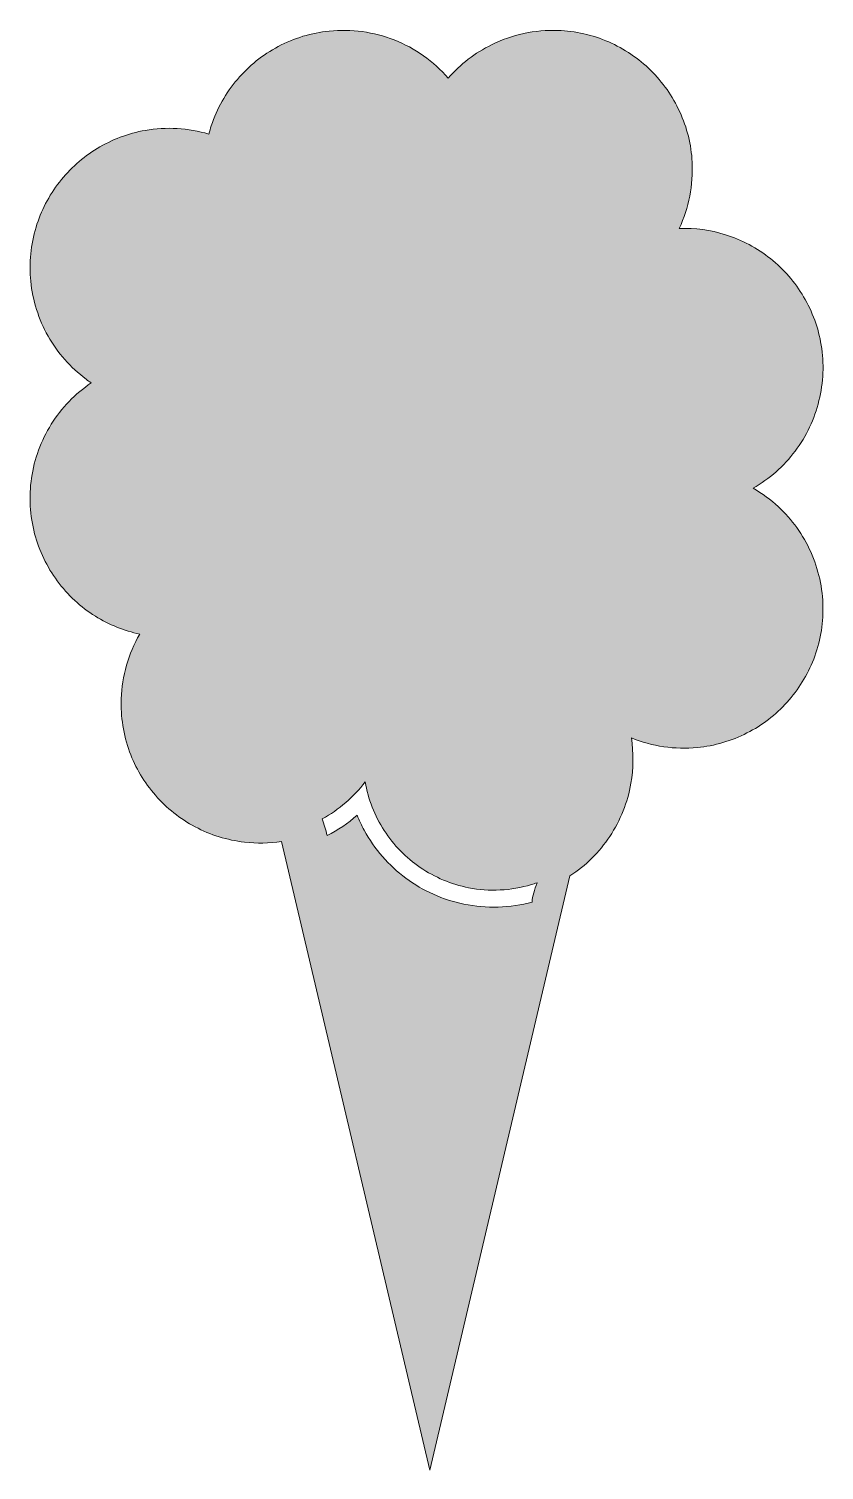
# Model space of a CAD drawing. Header units: inches. Extents: x 0 to 56, y 0 to 102.
import ezdxf

# ---------------------------------------------------------------- set-up
doc = ezdxf.new("R2010")
doc.units = ezdxf.units.IN
doc.header["$MEASUREMENT"] = 0
doc.layers.add('Layer 1', color=7, linetype='Continuous')

msp = doc.modelspace()

# ---------------------------------------------------------------- hatches: boundary and pattern name
at = {"layer": 'Layer 1', "true_color": 0xd94d7f}
h = msp.add_hatch(color=243, dxfattribs=at)
h.dxf.hatch_style = 2
edge = h.paths.add_edge_path()
edge.add_spline(control_points=[(54, 71.91), (54.8, 72.97), (55.37, 74.18), (55.68, 75.47), (56, 76.75), (56.05, 78.09), (55.84, 79.39), (55.64, 80.59), (55.22, 81.76), (54.6, 82.8), (53.99, 83.83), (53.19, 84.74), (52.26, 85.49), (51.32, 86.24), (50.24, 86.82), (49.09, 87.18), (48.04, 87.51), (46.93, 87.66), (45.82, 87.62), (46.5, 89.08), (46.81, 90.69), (46.73, 92.3), (46.67, 93.53), (46.37, 94.74), (45.85, 95.86), (45.35, 96.95), (44.65, 97.94), (43.8, 98.78), (42.95, 99.62), (41.94, 100.3), (40.84, 100.78), (39.71, 101.28), (38.48, 101.55), (37.25, 101.59), (35.64, 101.65), (34.02, 101.3), (32.57, 100.58), (31.41, 100.01), (30.37, 99.2), (29.52, 98.23), (28.48, 99.41), (27.17, 100.35), (25.7, 100.92), (24.25, 101.49), (22.67, 101.71), (21.12, 101.55), (19.86, 101.42), (18.63, 101.05), (17.52, 100.46), (16.42, 99.88), (15.44, 99.09), (14.63, 98.14), (13.81, 97.18), (13.19, 96.07), (12.79, 94.87), (12.73, 94.68), (12.67, 94.48), (12.62, 94.28), (11.17, 94.71), (9.62, 94.8), (8.13, 94.54), (6.93, 94.33), (5.77, 93.89), (4.73, 93.26), (3.71, 92.64), (2.81, 91.83), (2.07, 90.89), (1.33, 89.94), (0.77, 88.86), (0.42, 87.7), (0.05, 86.48), (-0.08, 85.18), (0.05, 83.9), (0.18, 82.54), (0.6, 81.22), (1.27, 80.03), (1.94, 78.84), (2.86, 77.8), (3.95, 76.99), (4.07, 76.9), (4.19, 76.81), (4.32, 76.72), (3.19, 75.96), (2.22, 74.96), (1.5, 73.8), (0.77, 72.65), (0.3, 71.35), (0.1, 70), (-0.09, 68.7), (-0.01, 67.35), (0.32, 66.08), (0.64, 64.88), (1.19, 63.74), (1.92, 62.75), (2.65, 61.76), (3.57, 60.91), (4.61, 60.26), (5.57, 59.66), (6.64, 59.23), (7.74, 58.99), (6.94, 57.61), (6.49, 56.03), (6.43, 54.44), (6.39, 53.17), (6.59, 51.89), (7.03, 50.69), (7.44, 49.57), (8.06, 48.52), (8.85, 47.62), (9.64, 46.72), (10.59, 45.96), (11.65, 45.4), (12.73, 44.82), (13.91, 44.46), (15.13, 44.32), (16, 44.22), (16.88, 44.23), (17.75, 44.37), (17.75, 44.37), (28.21, 0), (28.21, 0), (28.21, 0), (38.1, 41.93), (38.1, 41.93), (39.22, 42.66), (40.18, 43.62), (40.92, 44.72), (41.67, 45.85), (42.18, 47.13), (42.41, 48.47), (42.59, 49.52), (42.6, 50.61), (42.44, 51.67), (43.9, 51.07), (45.52, 50.84), (47.09, 50.99), (48.31, 51.11), (49.51, 51.46), (50.6, 52.02), (51.67, 52.56), (52.63, 53.3), (53.43, 54.19), (54.23, 55.08), (54.87, 56.11), (55.31, 57.23), (55.76, 58.4), (55.98, 59.64), (55.96, 60.89), (55.95, 62.23), (55.65, 63.57), (55.1, 64.8), (54.56, 66), (53.78, 67.09), (52.81, 67.99), (52.27, 68.48), (51.67, 68.92), (51.03, 69.29), (52.19, 69.95), (53.2, 70.84), (54, 71.91)], knot_values=[0, 0, 0, 0, 1, 1, 1, 2, 2, 2, 3, 3, 3, 4, 4, 4, 5, 5, 5, 6, 6, 6, 7, 7, 7, 8, 8, 8, 9, 9, 9, 10, 10, 10, 11, 11, 11, 12, 12, 12, 13, 13, 13, 14, 14, 14, 15, 15, 15, 16, 16, 16, 17, 17, 17, 18, 18, 18, 19, 19, 19, 20, 20, 20, 21, 21, 21, 22, 22, 22, 23, 23, 23, 24, 24, 24, 25, 25, 25, 26, 26, 26, 27, 27, 27, 28, 28, 28, 29, 29, 29, 30, 30, 30, 31, 31, 31, 32, 32, 32, 33, 33, 33, 34, 34, 34, 35, 35, 35, 36, 36, 36, 37, 37, 37, 38, 38, 38, 39, 39, 39, 40, 40, 40, 41, 41, 41, 42, 42, 42, 43, 43, 43, 44, 44, 44, 45, 45, 45, 46, 46, 46, 47, 47, 47, 48, 48, 48, 49, 49, 49, 50, 50, 50, 51, 51, 51, 52, 52, 52, 53, 53, 53, 53], degree=3, periodic=1)
edge = h.paths.add_edge_path()
edge.add_spline(control_points=[(35.45, 40.08), (33.88, 39.66), (32.21, 39.61), (30.62, 39.94), (29.14, 40.25), (27.74, 40.87), (26.53, 41.77), (25.32, 42.67), (24.31, 43.83), (23.58, 45.15), (23.4, 45.5), (23.23, 45.85), (23.08, 46.21), (22.44, 45.65), (21.73, 45.17), (20.96, 44.78), (20.88, 45.18), (20.76, 45.58), (20.62, 45.96), (21.81, 46.6), (22.84, 47.5), (23.65, 48.57), (23.86, 47.35), (24.32, 46.17), (25, 45.13), (25.66, 44.1), (26.53, 43.22), (27.54, 42.53), (28.56, 41.83), (29.73, 41.34), (30.95, 41.1), (32.41, 40.81), (33.95, 40.89), (35.38, 41.32), (35.52, 41.36), (35.65, 41.4), (35.78, 41.44), (35.7, 41.21), (35.62, 40.97), (35.55, 40.74), (35.48, 40.52), (35.41, 40.32), (35.45, 40.08)], knot_values=[0, 0, 0, 0, 1, 1, 1, 2, 2, 2, 3, 3, 3, 4, 4, 4, 5, 5, 5, 6, 6, 6, 7, 7, 7, 8, 8, 8, 9, 9, 9, 10, 10, 10, 11, 11, 11, 12, 12, 12, 13, 13, 13, 14, 14, 14, 14], degree=3, periodic=1)

# ---------------------------------------------------------------- linework, layer by layer
at = {"layer": 'Layer 1', "lineweight": 0}
for points, knots in [([(54, 71.91), (54.8, 72.97), (55.37, 74.18), (55.68, 75.47), (56, 76.75), (56.05, 78.09), (55.84, 79.39), (55.64, 80.59), (55.22, 81.76), (54.6, 82.8), (53.99, 83.83), (53.19, 84.74), (52.26, 85.49), (51.32, 86.24), (50.24, 86.82), (49.09, 87.18), (48.04, 87.51), (46.93, 87.66), (45.82, 87.62), (46.5, 89.08), (46.81, 90.69), (46.73, 92.3), (46.67, 93.53), (46.37, 94.74), (45.85, 95.86), (45.35, 96.95), (44.65, 97.94), (43.8, 98.78), (42.95, 99.62), (41.94, 100.3), (40.84, 100.78), (39.71, 101.28), (38.48, 101.55), (37.25, 101.59), (35.64, 101.65), (34.02, 101.3), (32.57, 100.58), (31.41, 100.01), (30.37, 99.2), (29.52, 98.23), (28.48, 99.41), (27.17, 100.35), (25.7, 100.92), (24.25, 101.49), (22.67, 101.71), (21.12, 101.55), (19.86, 101.42), (18.63, 101.05), (17.52, 100.46), (16.42, 99.88), (15.44, 99.09), (14.63, 98.14), (13.81, 97.18), (13.19, 96.07), (12.79, 94.87), (12.73, 94.68), (12.67, 94.48), (12.62, 94.28), (11.17, 94.71), (9.62, 94.8), (8.13, 94.54), (6.93, 94.33), (5.77, 93.89), (4.73, 93.26), (3.71, 92.64), (2.81, 91.83), (2.07, 90.89), (1.33, 89.94), (0.77, 88.86), (0.42, 87.7), (0.05, 86.48), (-0.08, 85.18), (0.05, 83.9), (0.18, 82.54), (0.6, 81.22), (1.27, 80.03), (1.94, 78.84), (2.86, 77.8), (3.95, 76.99), (4.07, 76.9), (4.19, 76.81), (4.32, 76.72), (3.19, 75.96), (2.22, 74.96), (1.5, 73.8), (0.77, 72.65), (0.3, 71.35), (0.1, 70), (-0.09, 68.7), (-0.01, 67.35), (0.32, 66.08), (0.64, 64.88), (1.19, 63.74), (1.92, 62.75), (2.65, 61.76), (3.57, 60.91), (4.61, 60.26), (5.57, 59.66), (6.64, 59.23), (7.74, 58.99), (6.94, 57.61), (6.49, 56.03), (6.43, 54.44), (6.39, 53.17), (6.59, 51.89), (7.03, 50.69), (7.44, 49.57), (8.06, 48.52), (8.85, 47.62), (9.64, 46.72), (10.59, 45.96), (11.65, 45.4), (12.73, 44.82), (13.91, 44.46), (15.13, 44.32), (16, 44.22), (16.88, 44.23), (17.75, 44.37), (17.75, 44.37), (28.21, 0), (28.21, 0), (28.21, 0), (38.1, 41.93), (38.1, 41.93), (39.22, 42.66), (40.18, 43.62), (40.92, 44.72), (41.67, 45.85), (42.18, 47.13), (42.41, 48.47), (42.59, 49.52), (42.6, 50.61), (42.44, 51.67), (43.9, 51.07), (45.52, 50.84), (47.09, 50.99), (48.31, 51.11), (49.51, 51.46), (50.6, 52.02), (51.67, 52.56), (52.63, 53.3), (53.43, 54.19), (54.23, 55.08), (54.87, 56.11), (55.31, 57.23), (55.76, 58.4), (55.98, 59.64), (55.96, 60.89), (55.95, 62.23), (55.65, 63.57), (55.1, 64.8), (54.56, 66), (53.78, 67.09), (52.81, 67.99), (52.27, 68.48), (51.67, 68.92), (51.03, 69.29), (52.19, 69.95), (53.2, 70.84), (54, 71.91)], [0, 0, 0, 0, 1, 1, 1, 2, 2, 2, 3, 3, 3, 4, 4, 4, 5, 5, 5, 6, 6, 6, 7, 7, 7, 8, 8, 8, 9, 9, 9, 10, 10, 10, 11, 11, 11, 12, 12, 12, 13, 13, 13, 14, 14, 14, 15, 15, 15, 16, 16, 16, 17, 17, 17, 18, 18, 18, 19, 19, 19, 20, 20, 20, 21, 21, 21, 22, 22, 22, 23, 23, 23, 24, 24, 24, 25, 25, 25, 26, 26, 26, 27, 27, 27, 28, 28, 28, 29, 29, 29, 30, 30, 30, 31, 31, 31, 32, 32, 32, 33, 33, 33, 34, 34, 34, 35, 35, 35, 36, 36, 36, 37, 37, 37, 38, 38, 38, 39, 39, 39, 40, 40, 40, 41, 41, 41, 42, 42, 42, 43, 43, 43, 44, 44, 44, 45, 45, 45, 46, 46, 46, 47, 47, 47, 48, 48, 48, 49, 49, 49, 50, 50, 50, 51, 51, 51, 52, 52, 52, 53, 53, 53, 53]), ([(35.45, 40.08), (33.88, 39.66), (32.21, 39.61), (30.62, 39.94), (29.14, 40.25), (27.74, 40.87), (26.53, 41.77), (25.32, 42.67), (24.31, 43.83), (23.58, 45.15), (23.4, 45.5), (23.23, 45.85), (23.08, 46.21), (22.44, 45.65), (21.73, 45.17), (20.96, 44.78), (20.88, 45.18), (20.76, 45.58), (20.62, 45.96), (21.81, 46.6), (22.84, 47.5), (23.65, 48.57), (23.86, 47.35), (24.32, 46.17), (25, 45.13), (25.66, 44.1), (26.53, 43.22), (27.54, 42.53), (28.56, 41.83), (29.73, 41.34), (30.95, 41.1), (32.41, 40.81), (33.95, 40.89), (35.38, 41.32), (35.52, 41.36), (35.65, 41.4), (35.78, 41.44), (35.7, 41.21), (35.62, 40.97), (35.55, 40.74), (35.48, 40.52), (35.41, 40.32), (35.45, 40.08)], [0, 0, 0, 0, 1, 1, 1, 2, 2, 2, 3, 3, 3, 4, 4, 4, 5, 5, 5, 6, 6, 6, 7, 7, 7, 8, 8, 8, 9, 9, 9, 10, 10, 10, 11, 11, 11, 12, 12, 12, 13, 13, 13, 14, 14, 14, 14])]:
    msp.add_open_spline(points, degree=3, knots=knots, dxfattribs=at)

doc.saveas('drawing.dxf')
